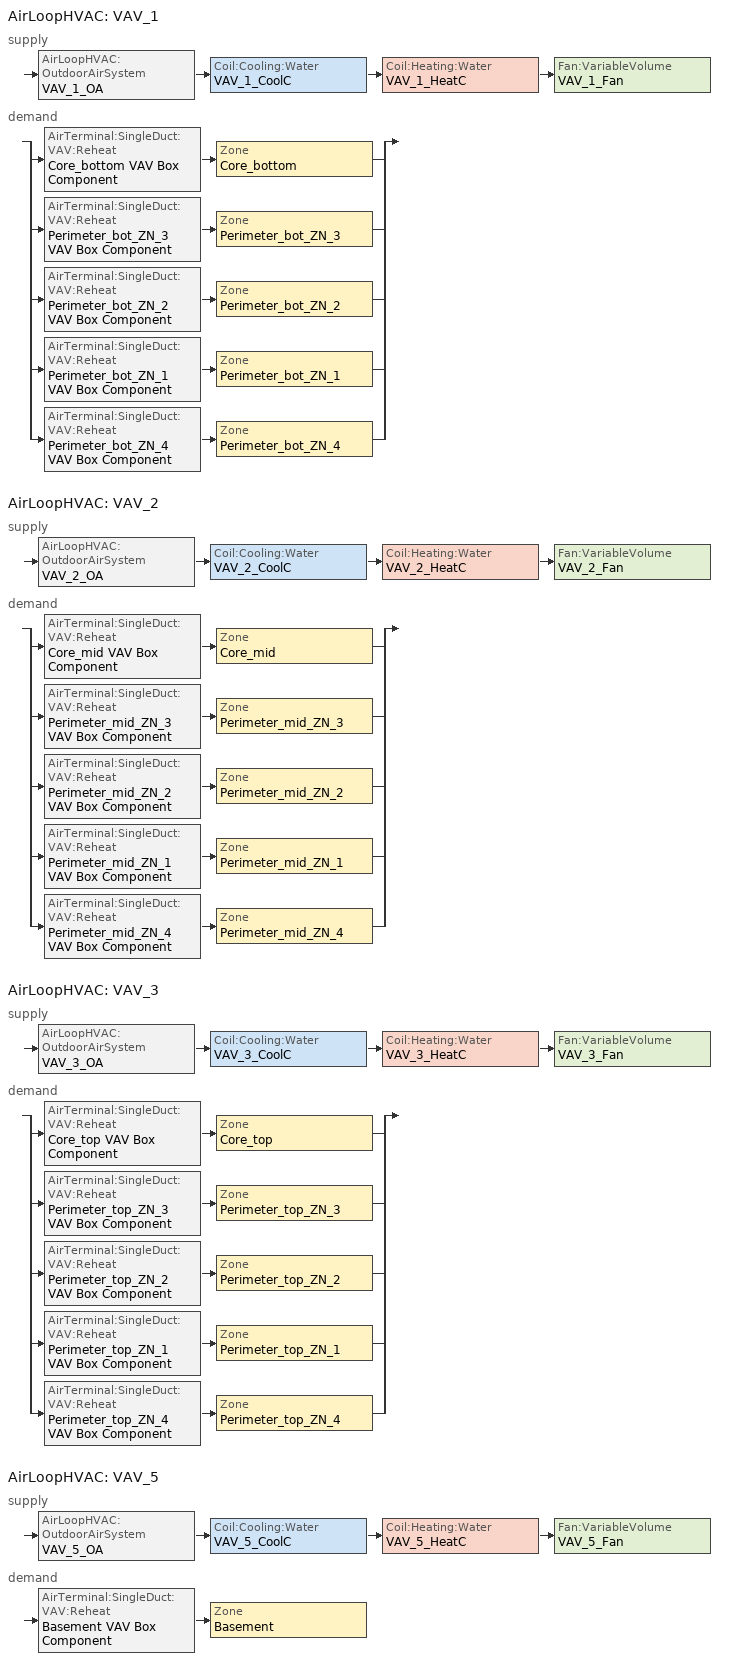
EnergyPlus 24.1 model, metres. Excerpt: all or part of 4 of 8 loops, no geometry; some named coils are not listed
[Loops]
AirLoopHVAC 'VAV_1'
 supply: AirLoopHVAC:OutdoorAirSystem 'VAV_1_OA' > Coil:Cooling:Water 'VAV_1_CoolC' > Coil:Heating:Water 'VAV_1_HeatC' > Fan:VariableVolume 'VAV_1_Fan'
 demand: split
  | AirTerminal:SingleDuct:VAV:Reheat 'Core_bottom VAV Box Component' > Zone 'Core_bottom'
  | AirTerminal:SingleDuct:VAV:Reheat 'Perimeter_bot_ZN_3 VAV Box Component' > Zone 'Perimeter_bot_ZN_3'
  | AirTerminal:SingleDuct:VAV:Reheat 'Perimeter_bot_ZN_2 VAV Box Component' > Zone 'Perimeter_bot_ZN_2'
  | AirTerminal:SingleDuct:VAV:Reheat 'Perimeter_bot_ZN_1 VAV Box Component' > Zone 'Perimeter_bot_ZN_1'
  | AirTerminal:SingleDuct:VAV:Reheat 'Perimeter_bot_ZN_4 VAV Box Component' > Zone 'Perimeter_bot_ZN_4'
AirLoopHVAC 'VAV_2'
 supply: AirLoopHVAC:OutdoorAirSystem 'VAV_2_OA' > Coil:Cooling:Water 'VAV_2_CoolC' > Coil:Heating:Water 'VAV_2_HeatC' > Fan:VariableVolume 'VAV_2_Fan'
 demand: split
  | AirTerminal:SingleDuct:VAV:Reheat 'Core_mid VAV Box Component' > Zone 'Core_mid'
  | AirTerminal:SingleDuct:VAV:Reheat 'Perimeter_mid_ZN_3 VAV Box Component' > Zone 'Perimeter_mid_ZN_3'
  | AirTerminal:SingleDuct:VAV:Reheat 'Perimeter_mid_ZN_2 VAV Box Component' > Zone 'Perimeter_mid_ZN_2'
  | AirTerminal:SingleDuct:VAV:Reheat 'Perimeter_mid_ZN_1 VAV Box Component' > Zone 'Perimeter_mid_ZN_1'
  | AirTerminal:SingleDuct:VAV:Reheat 'Perimeter_mid_ZN_4 VAV Box Component' > Zone 'Perimeter_mid_ZN_4'
AirLoopHVAC 'VAV_3'
 supply: AirLoopHVAC:OutdoorAirSystem 'VAV_3_OA' > Coil:Cooling:Water 'VAV_3_CoolC' > Coil:Heating:Water 'VAV_3_HeatC' > Fan:VariableVolume 'VAV_3_Fan'
 demand: split
  | AirTerminal:SingleDuct:VAV:Reheat 'Core_top VAV Box Component' > Zone 'Core_top'
  | AirTerminal:SingleDuct:VAV:Reheat 'Perimeter_top_ZN_3 VAV Box Component' > Zone 'Perimeter_top_ZN_3'
  | AirTerminal:SingleDuct:VAV:Reheat 'Perimeter_top_ZN_2 VAV Box Component' > Zone 'Perimeter_top_ZN_2'
  | AirTerminal:SingleDuct:VAV:Reheat 'Perimeter_top_ZN_1 VAV Box Component' > Zone 'Perimeter_top_ZN_1'
  | AirTerminal:SingleDuct:VAV:Reheat 'Perimeter_top_ZN_4 VAV Box Component' > Zone 'Perimeter_top_ZN_4'
AirLoopHVAC 'VAV_5'
 supply: AirLoopHVAC:OutdoorAirSystem 'VAV_5_OA' > Coil:Cooling:Water 'VAV_5_CoolC' > Coil:Heating:Water 'VAV_5_HeatC' > Fan:VariableVolume 'VAV_5_Fan'
 demand: AirTerminal:SingleDuct:VAV:Reheat 'Basement VAV Box Component' > Zone 'Basement'
[AirLoopHVAC] Design supply air flow rate=Autosize
VAV_1; VAV_2; VAV_3; VAV_5
[AirTerminal:SingleDuct:VAV:Reheat] Availability schedule=ALWAYS_ON; Constant minimum air flow fraction=0.3; Convergence tolerance=0.001; Damper heating action=Normal; Maximum air flow rate=Autosize; Maximum flow fraction during reheat=Autosize; Maximum flow per zone floor area during reheat=Autosize; Maximum hot water or steam flow rate=Autosize; Minimum hot water or steam flow rate=0; Zone minimum air flow input method=Constant
Name | Reheat coil
Basement VAV Box Component | Basement VAV Box Reheat Coil
Core_bottom VAV Box Component | Core_bottom VAV Box Reheat Coil
Core_mid VAV Box Component | Core_mid VAV Box Reheat Coil
Core_top VAV Box Component | Core_top VAV Box Reheat Coil
Perimeter_bot_ZN_1 VAV Box Component | Perimeter_bot_ZN_1 VAV Box Reheat Coil
Perimeter_bot_ZN_2 VAV Box Component | Perimeter_bot_ZN_2 VAV Box Reheat Coil
Perimeter_bot_ZN_3 VAV Box Component | Perimeter_bot_ZN_3 VAV Box Reheat Coil
Perimeter_bot_ZN_4 VAV Box Component | Perimeter_bot_ZN_4 VAV Box Reheat Coil
Perimeter_mid_ZN_1 VAV Box Component | Perimeter_mid_ZN_1 VAV Box Reheat Coil
Perimeter_mid_ZN_2 VAV Box Component | Perimeter_mid_ZN_2 VAV Box Reheat Coil
Perimeter_mid_ZN_3 VAV Box Component | Perimeter_mid_ZN_3 VAV Box Reheat Coil
Perimeter_mid_ZN_4 VAV Box Component | Perimeter_mid_ZN_4 VAV Box Reheat Coil
Perimeter_top_ZN_1 VAV Box Component | Perimeter_top_ZN_1 VAV Box Reheat Coil
Perimeter_top_ZN_2 VAV Box Component | Perimeter_top_ZN_2 VAV Box Reheat Coil
Perimeter_top_ZN_3 VAV Box Component | Perimeter_top_ZN_3 VAV Box Reheat Coil
Perimeter_top_ZN_4 VAV Box Component | Perimeter_top_ZN_4 VAV Box Reheat Coil
[Coil:Cooling:Water] Availability schedule=ALWAYS_ON; Design air flow rate=Autosize; Design inlet air humidity ratio=Autosize; Design inlet air temperature=Autosize; Design inlet water temperature=Autosize; Design outlet air humidity ratio=Autosize; Design outlet air temperature=Autosize; Design water flow rate=Autosize; Heat exchanger configuration=CrossFlow; Type of analysis=SimpleAnalysis
VAV_1_CoolC; VAV_2_CoolC; VAV_3_CoolC; VAV_5_CoolC
[Coil:Heating:Water] Availability schedule=ALWAYS_ON; Maximum water flow rate=Autosize; Performance input method=UFactorTimesAreaAndDesignWaterFlowRate; Rated capacity=Autosize; Rated inlet air temperature=16.6; Rated inlet water temperature=82.2; Rated outlet air temperature=32.2; Rated outlet water temperature=71.1; U factor times area value=Autosize
VAV_1_HeatC; VAV_2_HeatC; VAV_3_HeatC; VAV_5_HeatC
[Controller:OutdoorAir] Economizer control action type=ModulateFlow; Economizer control type=DifferentialDryBulb; Economizer maximum limit dry bulb temperature=28; Economizer maximum limit enthalpy=64000; Economizer minimum limit dry bulb temperature=-100; Lockout type=NoLockout; Maximum outdoor air flow rate=Autosize; Minimum limit type=FixedMinimum; Minimum outdoor air flow rate=Autosize; Minimum outdoor air schedule=MinOA_MotorizedDamper_Sched
VAV_1_OA_Controller; VAV_2_OA_Controller; VAV_3_OA_Controller; VAV_5_OA_Controller
[Controller:WaterCoil] Actuator variable=Flow; Control variable=Temperature; Maximum actuated flow=Autosize; Minimum actuated flow=0
Name | Action | Controller convergence tolerance
VAV_1_CoolC_Controller; VAV_2_CoolC_Controller; VAV_3_CoolC_Controller; VAV_5_CoolC_Controller | Reverse
VAV_1_HeatC_Controller; VAV_2_HeatC_Controller; VAV_3_HeatC_Controller; VAV_5_HeatC_Controller | Normal | 0.0001
[DesignSpecification:OutdoorAir] Outdoor air flow per person=0.0125; Outdoor air method=Flow/Person
SZ DSOA Basement; SZ DSOA Core_bottom; SZ DSOA Core_mid; SZ DSOA Core_top; SZ DSOA Perimeter_bot_ZN_1; SZ DSOA Perimeter_bot_ZN_2; SZ DSOA Perimeter_bot_ZN_3; SZ DSOA Perimeter_bot_ZN_4; SZ DSOA Perimeter_mid_ZN_1; SZ DSOA Perimeter_mid_ZN_2; SZ DSOA Perimeter_mid_ZN_3; SZ DSOA Perimeter_mid_ZN_4; SZ DSOA Perimeter_top_ZN_1; SZ DSOA Perimeter_top_ZN_2; SZ DSOA Perimeter_top_ZN_3; SZ DSOA Perimeter_top_ZN_4
[Fan:VariableVolume] Availability schedule=HVACOperationSchd; End use subcategory=Fan Energy; Fan power coefficient 1=0.0407599; Fan power coefficient 2=0.088045; Fan power coefficient 3=-0.0729261; Fan power coefficient 4=0.94374; Fan power coefficient 5=0; Fan power minimum air flow rate=0; Fan power minimum flow rate input method=FixedFlowRate; Maximum flow rate=Autosize; Motor in airstream fraction=1
Name | Fan total efficiency | Motor efficiency | Pressure rise
VAV_1_Fan; VAV_3_Fan | 0.6045 | 0.93 | 1017.592
VAV_2_Fan | 0.6175 | 0.95 | 1017.592
VAV_5_Fan | 0.5915 | 0.91 | 1109.648
[SetpointManager:MixedAir] Control variable=Temperature
Name | Setpoint node or nodelist
VAV_1_CoolC SAT Manager | VAV_1_CoolC-VAV_1_HeatCNode
VAV_1_HeatC SAT Manager | VAV_1_HeatC-VAV_1_FanNode
VAV_1_OAMixed Air Temp Manager | VAV_1_OA-VAV_1_CoolCNode
VAV_2_CoolC SAT Manager | VAV_2_CoolC-VAV_2_HeatCNode
VAV_2_HeatC SAT Manager | VAV_2_HeatC-VAV_2_FanNode
VAV_2_OAMixed Air Temp Manager | VAV_2_OA-VAV_2_CoolCNode
VAV_3_CoolC SAT Manager | VAV_3_CoolC-VAV_3_HeatCNode
VAV_3_HeatC SAT Manager | VAV_3_HeatC-VAV_3_FanNode
VAV_3_OAMixed Air Temp Manager | VAV_3_OA-VAV_3_CoolCNode
VAV_5_CoolC SAT Manager | VAV_5_CoolC-VAV_5_HeatCNode
VAV_5_HeatC SAT Manager | VAV_5_HeatC-VAV_5_FanNode
VAV_5_OAMixed Air Temp Manager | VAV_5_OA-VAV_5_CoolCNode
[SetpointManager:Scheduled] Control variable=Temperature; Schedule=Seasonal-Reset-Supply-Air-Temp-Sch
Name | Setpoint node or nodelist
VAV_1 SAT setpoint | VAV_1 Supply Equipment Outlet Node
VAV_2 SAT setpoint | VAV_2 Supply Equipment Outlet Node
VAV_3 SAT setpoint | VAV_3 Supply Equipment Outlet Node
VAV_5 SAT setpoint | VAV_5 Supply Equipment Outlet Node
[Sizing:System] 100 outdoor air in cooling=No; 100 outdoor air in heating=No; Central cooling capacity control method=VAV; Central cooling design supply air humidity ratio=0.0085; Central cooling design supply air temperature=12.8; Central heating design supply air humidity ratio=0.008; Central heating design supply air temperature=16.7; Central heating maximum system air flow ratio=0.3; Cooling design capacity=Autosize; Cooling design capacity method=CoolingDesignCapacity; Cooling supply air flow rate method=DesignDay; Design outdoor air flow rate=Autosize; Heating design capacity=Autosize; Heating design capacity method=HeatingDesignCapacity; Heating supply air flow rate method=DesignDay; Precool design humidity ratio=0.008; Precool design temperature=12.8; Preheat design humidity ratio=0.008; Preheat design temperature=7; Type of load to size on=Sensible; Type of zone sum to use=NonCoincident; Zone maximum outdoor air fraction=1
VAV_1; VAV_2; VAV_3; VAV_5
[Sizing:Zone] Account for dedicated outdoor air system=No; Cooling design air flow method=DesignDay; Dedicated outdoor air high setpoint temperature for design=Autosize; Dedicated outdoor air low setpoint temperature for design=Autosize; Dedicated outdoor air system control strategy=NeutralSupplyAir; Heating design air flow method=DesignDay; Zone cooling design supply air humidity ratio=0.0085; Zone cooling design supply air temperature=12.8; Zone cooling design supply air temperature input method=SupplyAirTemperature; Zone heating design supply air humidity ratio=0.008; Zone heating design supply air temperature=50; Zone heating design supply air temperature input method=SupplyAirTemperature
Name | Design specification outdoor air object
Basement | SZ DSOA Basement
Core_bottom | SZ DSOA Core_bottom
Core_mid | SZ DSOA Core_mid
Core_top | SZ DSOA Core_top
Perimeter_bot_ZN_1 | SZ DSOA Perimeter_bot_ZN_1
Perimeter_bot_ZN_2 | SZ DSOA Perimeter_bot_ZN_2
Perimeter_bot_ZN_3 | SZ DSOA Perimeter_bot_ZN_3
Perimeter_bot_ZN_4 | SZ DSOA Perimeter_bot_ZN_4
Perimeter_mid_ZN_1 | SZ DSOA Perimeter_mid_ZN_1
Perimeter_mid_ZN_2 | SZ DSOA Perimeter_mid_ZN_2
Perimeter_mid_ZN_3 | SZ DSOA Perimeter_mid_ZN_3
Perimeter_mid_ZN_4 | SZ DSOA Perimeter_mid_ZN_4
Perimeter_top_ZN_1 | SZ DSOA Perimeter_top_ZN_1
Perimeter_top_ZN_2 | SZ DSOA Perimeter_top_ZN_2
Perimeter_top_ZN_3 | SZ DSOA Perimeter_top_ZN_3
Perimeter_top_ZN_4 | SZ DSOA Perimeter_top_ZN_4
[ThermostatSetpoint:DualSetpoint] Cooling setpoint temperature schedule=CLGSETP_SCH; Heating setpoint temperature schedule=HTGSETP_SCH
Basement DualSPSched; Core_bottom DualSPSched; Core_mid DualSPSched; Core_top DualSPSched; Perimeter_bot_ZN_1 DualSPSched; Perimeter_bot_ZN_2 DualSPSched; Perimeter_bot_ZN_3 DualSPSched; Perimeter_bot_ZN_4 DualSPSched; Perimeter_mid_ZN_1 DualSPSched; Perimeter_mid_ZN_2 DualSPSched; Perimeter_mid_ZN_3 DualSPSched; Perimeter_mid_ZN_4 DualSPSched; Perimeter_top_ZN_1 DualSPSched; Perimeter_top_ZN_2 DualSPSched; Perimeter_top_ZN_3 DualSPSched; Perimeter_top_ZN_4 DualSPSched
[ZoneControl:Thermostat] Control type schedule=Dual Zone Control Type Sched
Name | Zone or zonelist | Control 1
Basement Thermostat | Basement | Basement DualSPSched
Core_bottom Thermostat | Core_bottom | Core_bottom DualSPSched
Core_mid Thermostat | Core_mid | Core_mid DualSPSched
Core_top Thermostat | Core_top | Core_top DualSPSched
Perimeter_bot_ZN_1 Thermostat | Perimeter_bot_ZN_1 | Perimeter_bot_ZN_1 DualSPSched
Perimeter_bot_ZN_2 Thermostat | Perimeter_bot_ZN_2 | Perimeter_bot_ZN_2 DualSPSched
Perimeter_bot_ZN_3 Thermostat | Perimeter_bot_ZN_3 | Perimeter_bot_ZN_3 DualSPSched
Perimeter_bot_ZN_4 Thermostat | Perimeter_bot_ZN_4 | Perimeter_bot_ZN_4 DualSPSched
Perimeter_mid_ZN_1 Thermostat | Perimeter_mid_ZN_1 | Perimeter_mid_ZN_1 DualSPSched
Perimeter_mid_ZN_2 Thermostat | Perimeter_mid_ZN_2 | Perimeter_mid_ZN_2 DualSPSched
Perimeter_mid_ZN_3 Thermostat | Perimeter_mid_ZN_3 | Perimeter_mid_ZN_3 DualSPSched
Perimeter_mid_ZN_4 Thermostat | Perimeter_mid_ZN_4 | Perimeter_mid_ZN_4 DualSPSched
Perimeter_top_ZN_1 Thermostat | Perimeter_top_ZN_1 | Perimeter_top_ZN_1 DualSPSched
Perimeter_top_ZN_2 Thermostat | Perimeter_top_ZN_2 | Perimeter_top_ZN_2 DualSPSched
Perimeter_top_ZN_3 Thermostat | Perimeter_top_ZN_3 | Perimeter_top_ZN_3 DualSPSched
Perimeter_top_ZN_4 Thermostat | Perimeter_top_ZN_4 | Perimeter_top_ZN_4 DualSPSched
[Zone equipment]
Basement: Basement VAV Box Component
Core_bottom: Core_bottom VAV Box Component
Core_mid: Core_mid VAV Box Component
Core_top: Core_top VAV Box Component
Perimeter_bot_ZN_1: Perimeter_bot_ZN_1 VAV Box Component
Perimeter_bot_ZN_2: Perimeter_bot_ZN_2 VAV Box Component
Perimeter_bot_ZN_3: Perimeter_bot_ZN_3 VAV Box Component
Perimeter_bot_ZN_4: Perimeter_bot_ZN_4 VAV Box Component
Perimeter_mid_ZN_1: Perimeter_mid_ZN_1 VAV Box Component
Perimeter_mid_ZN_2: Perimeter_mid_ZN_2 VAV Box Component
Perimeter_mid_ZN_3: Perimeter_mid_ZN_3 VAV Box Component
Perimeter_mid_ZN_4: Perimeter_mid_ZN_4 VAV Box Component
Perimeter_top_ZN_1: Perimeter_top_ZN_1 VAV Box Component
Perimeter_top_ZN_2: Perimeter_top_ZN_2 VAV Box Component
Perimeter_top_ZN_3: Perimeter_top_ZN_3 VAV Box Component
Perimeter_top_ZN_4: Perimeter_top_ZN_4 VAV Box Component
[Schedule:Compact]
ALWAYS_ON: Through: 12/31, For: AllDays, Until: 24:00, 1
CLGSETP_SCH: Through: 12/31, For: Weekdays SummerDesignDay, Until: 06:00, 26.7, Until: 22:00, 24, Until: 24:00, 26.7, For: Saturday, Until: 06:00, 26.7, Until: 18:00, 24, Until: 24:00, 26.7, For WinterDesignDay, Until: 24:00, 26.7, For: AllOtherDays, Until: 24:00, 26.7
Dual Zone Control Type Sched: Through: 12/31, For: AllDays, Until: 24:00, 4
HTGSETP_SCH: Through: 12/31, For: Weekdays, Until: 06:00, 15.6, Until: 22:00, 21, Until: 24:00, 15.6, For SummerDesignDay, Until: 24:00, 15.6, For: Saturday, Until: 06:00, 15.6, Until: 18:00, 21, Until: 24:00, 15.6, For: WinterDesignDay, Until: 24:00, 21, For: AllOtherDays, Until: 24:00, 15.6
HVACOperationSchd: Through: 12/31, For: Weekdays SummerDesignDay, Until: 06:00, 0, Until: 22:00, 1, Until: 24:00, 0, For: Saturday WinterDesignDay, Until: 06:00, 0, Until: 18:00, 1, Until: 24:00, 0, For: AllOtherDays, Until: 24:00, 0
MinOA_MotorizedDamper_Sched: Through: 12/31, For: Weekdays SummerDesignDay, Until: 07:00, 0, Until: 22:00, 1, Until: 24:00, 0, For: Saturday WinterDesignDay, Until: 07:00, 0, Until: 18:00, 1, Until: 24:00, 0, For: AllOtherDays, Until: 24:00, 0
Seasonal-Reset-Supply-Air-Temp-Sch: Through: 12/31, For: AllDays, Until: 24:00, 12.8
